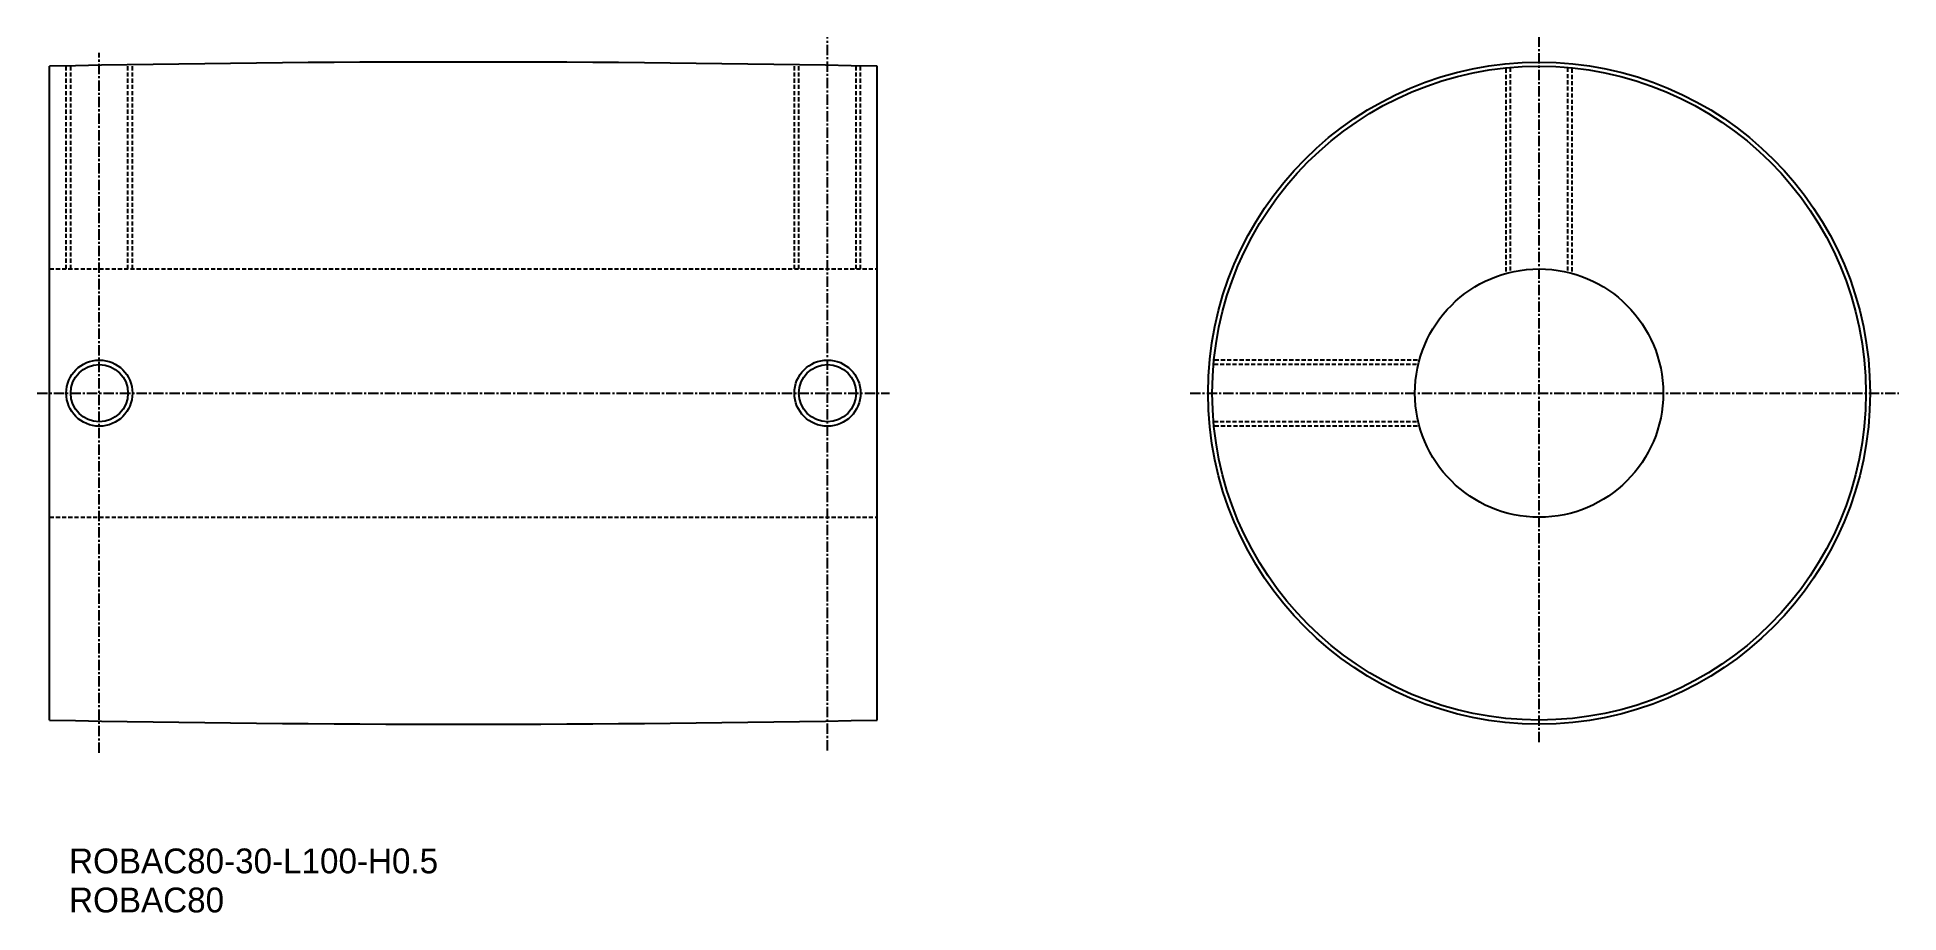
# Model space of a CAD drawing. Extents: x 25 to 250, y -37 to 69.
import ezdxf

# ---------------------------------------------------------------- set-up
doc = ezdxf.new("R2010")
doc.units = 0
doc.linetypes.add('CENTER', pattern=[2, 1.25, -0.25, 0.25, -0.25])
doc.linetypes.add('DASHED', pattern=[0.75, 0.5, -0.25])
doc.layers.get('0').update_dxf_attribs({"linetype": 'CONTINUOUS'})
doc.layers.add('CENTER', color=1, linetype='CENTER')

msp = doc.modelspace()

# ---------------------------------------------------------------- linework, layer by layer
at = {"color": 7, "linetype": 'CONTINUOUS'}
for p, q in [((26.37, -13.65), (26.37, 65.35)), ((126.37, -13.65), (126.37, 65.35))]:
    msp.add_line(p, q, dxfattribs=at)
at = {"color": 3, "linetype": 'DASHED'}
for p, q in [((28.37, 40.85), (28.37, 65.38)), ((28.91, 40.85), (28.91, 65.39)), ((35.83, 40.85), (35.83, 65.48)), ((36.37, 40.85), (36.37, 65.49)), ((116.37, 40.85), (116.37, 65.49)), ((116.91, 40.85), (116.91, 65.48)), ((123.83, 40.85), (123.83, 65.39)), ((124.37, 40.85), (124.37, 65.38)), ((202.91, 40.65), (202.91, 65.28)), ((209.83, 40.65), (209.83, 65.28)), ((202.37, 40.55), (202.37, 65.24)), ((210.37, 40.55), (210.37, 65.24)), ((26.37, 40.85), (126.37, 40.85)), ((191.57, 29.31), (166.94, 29.31)), ((191.67, 29.85), (166.98, 29.85)), ((191.57, 22.39), (166.94, 22.39)), ((191.67, 21.85), (166.98, 21.85)), ((26.37, 10.85), (126.37, 10.85))]:
    msp.add_line(p, q, dxfattribs=at)
at = {"color": 7, "linetype": 'CONTINUOUS'}
for centre, radius in [((206.37, 25.85), 40), ((206.37, 25.85), 39.5), ((206.37, 25.85), 15), ((32.37, 25.85), 3.46), ((120.37, 25.85), 3.46)]:
    msp.add_circle(centre, radius, dxfattribs=at)
at = {"color": 3, "linetype": 'CONTINUOUS'}
for centre in [(32.37, 25.85), (120.37, 25.85)]:
    msp.add_circle(centre, 4, dxfattribs=at)
at = {"color": 7, "linetype": 'CONTINUOUS'}
for centre, start, end in [((76.37, -2434.4), 88.85412, 91.14588), ((76.37, 2486.1), 268.85412, 271.14588)]:
    msp.add_arc(centre, 2500.25, start, end, dxfattribs=at)
at = {"layer": 'CENTER', "color": 1, "linetype": 'CENTER'}
for p, q in [((120.37, -17.32), (120.37, 68.85)), ((206.37, -16.33), (206.37, 68.84)), ((32.37, -17.61), (32.37, 66.98)), ((24.87, 25.85), (127.87, 25.85)), ((164.2, 25.85), (249.84, 25.85))]:
    msp.add_line(p, q, dxfattribs=at)

# ---------------------------------------------------------------- texts
at = {"color": 7, "linetype": 'CONTINUOUS'}
for s, p in [('ROBAC80-30-L100-H0.5', (28.72, -32.17)), ('ROBAC80', (28.72, -36.89))]:
    msp.add_text(s, height=3, dxfattribs=at).set_placement(p)

doc.saveas('drawing.dxf')
